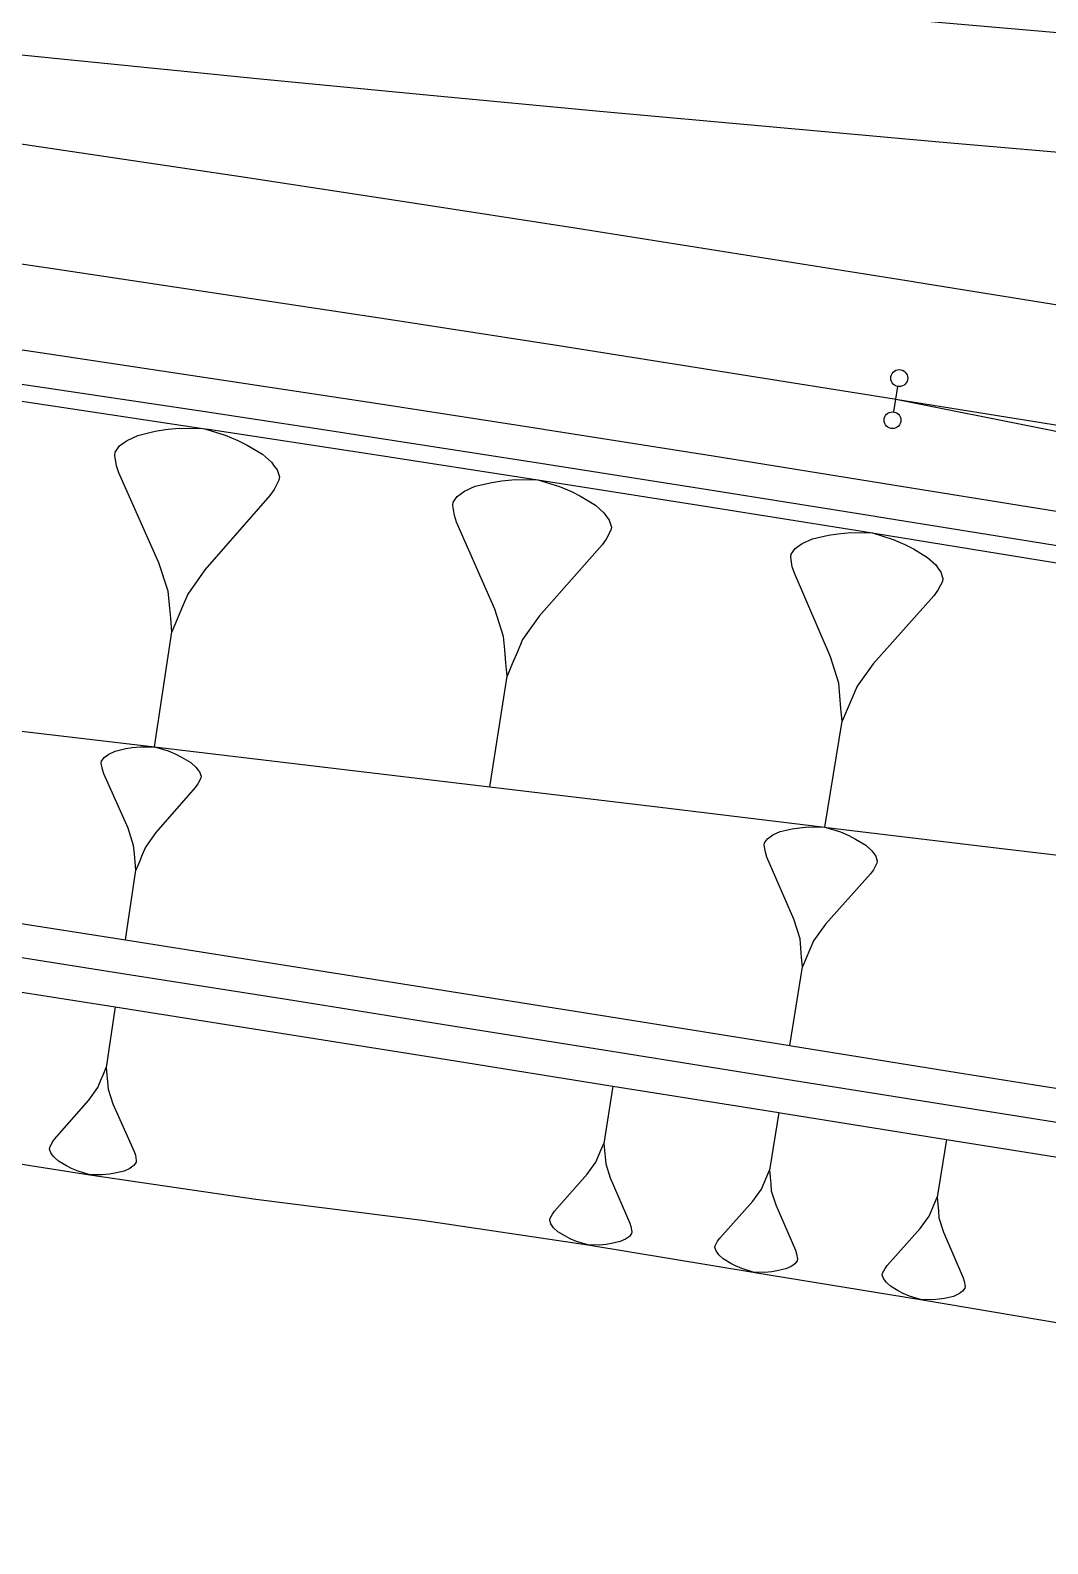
# Model space of a CAD drawing. Extents: x 389565 to 391267, y 804651 to 804848.
# Drawn here: x 390224.26 to 390254.22, y 804667.18 to 804711.75 of the extents above; entities that cross this region are included whole.
import ezdxf

# ---------------------------------------------------------------- set-up
doc = ezdxf.new("R2010")
doc.units = 0
doc.layers.get('0').update_dxf_attribs({"linetype": 'CONTINUOUS'})

msp = doc.modelspace()

# ---------------------------------------------------------------- linework, layer by layer
at = {"color": 1}
msp.add_line((390249.6915, 804700.5094), (390249.8126, 804701.2595), dxfattribs=at)
at = {"color": 7}
for p, q in [((390227.4307, 804699.8201), (390227.9435, 804699.9404)), ((390227.9435, 804699.9404), (390228.2482, 804699.9933)), ((390228.2482, 804699.9933), (390228.3189, 804700)), ((390228.3189, 804700), (390228.6496, 804700.0315)), ((390228.6496, 804700.0315), (390229.3412, 804700.0259)), ((390229.3412, 804700.0259), (390229.4274, 804700)), ((390229.4274, 804700), (390230.0035, 804699.8269)), ((390226.7627, 804699.3276), (390226.8887, 804699.5063)), ((390226.8887, 804699.5063), (390227, 804699.5884)), ((390227, 804699.5884), (390227.1113, 804699.6705)), ((390227.1113, 804699.6705), (390227.4307, 804699.8201)), ((390230.0035, 804699.8269), (390230.3758, 804699.6717)), ((390230.3758, 804699.6717), (390230.6513, 804699.5311)), ((390230.6513, 804699.5311), (390231.1056, 804699.2646)), ((390226.7481, 804699.2308), (390226.7627, 804699.3276)), ((390226.801, 804698.9261), (390226.7481, 804699.2308)), ((390231.1056, 804699.2646), (390231.3664, 804699.0273)), ((390231.3664, 804699.0273), (390231.4485, 804698.916)), ((390226.8685, 804698.7181), (390226.801, 804698.9261)), ((390228.0503, 804696.0665), (390226.8685, 804698.7181)), ((390231.4485, 804698.916), (390231.5306, 804698.8047)), ((390231.5306, 804698.8047), (390231.5981, 804698.5967)), ((390231.5981, 804698.5967), (390231.5835, 804698.5)), ((390231.4429, 804698.2244), (390231.317, 804698.0457)), ((390231.5835, 804698.5), (390231.4429, 804698.2244)), ((390236.9456, 804698.0991), (390237.0534, 804698.1777)), ((390237.0534, 804698.1777), (390237.3621, 804698.3204)), ((390237.3621, 804698.3204), (390237.8571, 804698.4339)), ((390237.8571, 804698.4339), (390238.1512, 804698.4834)), ((390238.1512, 804698.4834), (390238.5385, 804698.5184)), ((390238.5385, 804698.5184), (390239.2054, 804698.5096)), ((390239.2054, 804698.5096), (390239.8431, 804698.3145)), ((390239.8431, 804698.3145), (390240.2012, 804698.1631)), ((390240.2012, 804698.1631), (390240.4662, 804698.0262)), ((390231.317, 804698.0457), (390229.4042, 804695.8619)), ((390236.701, 804697.7555), (390236.7156, 804697.8487)), ((390236.7505, 804697.4614), (390236.701, 804697.7555)), ((390236.7156, 804697.8487), (390236.8379, 804698.0205)), ((390236.8379, 804698.0205), (390236.9456, 804698.0991)), ((390240.4662, 804698.0262), (390240.903, 804697.767)), ((390240.903, 804697.767), (390241.1535, 804697.537)), ((390236.8146, 804697.2604), (390236.7505, 804697.4614)), ((390237.9415, 804694.6979), (390236.8146, 804697.2604)), ((390241.1535, 804697.537), (390241.2321, 804697.4292)), ((390241.2321, 804697.4292), (390241.3107, 804697.3215)), ((390241.3107, 804697.3215), (390241.3748, 804697.1206)), ((390241.3602, 804697.0274), (390241.2233, 804696.7624)), ((390241.3748, 804697.1206), (390241.3602, 804697.0274)), ((390247.2927, 804696.7714), (390247.7681, 804696.8779)), ((390247.7681, 804696.8779), (390248.0505, 804696.924)), ((390248.0505, 804696.924), (390248.4221, 804696.9557)), ((390248.4221, 804696.9557), (390249.0618, 804696.9441)), ((390249.0618, 804696.9441), (390249.6726, 804696.7538)), ((390241.101, 804696.5906), (390239.246, 804694.494)), ((390241.2233, 804696.7624), (390241.101, 804696.5906)), ((390246.6703, 804696.322), (390246.7884, 804696.4862)), ((390246.7884, 804696.4862), (390246.8922, 804696.5611)), ((390246.8922, 804696.5611), (390246.9959, 804696.636)), ((390246.9959, 804696.636), (390247.2927, 804696.7714)), ((390249.6726, 804696.7538), (390250.0154, 804696.6069)), ((390250.0154, 804696.6069), (390250.269, 804696.4743)), ((390250.269, 804696.4743), (390250.6867, 804696.2236)), ((390228.3202, 804695.2344), (390228.0503, 804696.0665)), ((390246.6559, 804696.2327), (390246.6703, 804696.322)), ((390246.7019, 804695.9503), (390246.6559, 804696.2327)), ((390246.7624, 804695.7572), (390246.7019, 804695.9503)), ((390250.6867, 804696.2236), (390250.9259, 804696.0017)), ((390250.9259, 804696.0017), (390251.0008, 804695.898)), ((390229.4042, 804695.8619), (390228.9004, 804695.1467)), ((390247.8311, 804693.2936), (390246.7624, 804695.7572)), ((390251.1217, 804695.5119), (390250.9892, 804695.2583)), ((390251.0008, 804695.898), (390251.0757, 804695.7942)), ((390251.0757, 804695.7942), (390251.1361, 804695.6012)), ((390251.1361, 804695.6012), (390251.1217, 804695.5119)), ((390228.3584, 804694.8329), (390228.3202, 804695.2344)), ((390228.9004, 804695.1467), (390228.7453, 804694.7745)), ((390250.871, 804695.0941), (390249.0815, 804693.0918)), ((390250.9892, 804695.2583), (390250.871, 804695.0941)), ((390228.3967, 804694.4315), (390228.3584, 804694.8329)), ((390228.7453, 804694.7745), (390228.5901, 804694.4023)), ((390238.1977, 804693.8941), (390237.9415, 804694.6979)), ((390228.4349, 804694.03), (390228.3967, 804694.4315)), ((390228.5901, 804694.4023), (390228.4349, 804694.03)), ((390239.246, 804694.494), (390238.7568, 804693.8068)), ((390227.9233, 804690.6453), (390228.4349, 804694.03)), ((390238.2326, 804693.5068), (390238.1977, 804693.8941)), ((390238.7568, 804693.8068), (390238.6054, 804693.4486)), ((390238.2676, 804693.1195), (390238.2326, 804693.5068)), ((390238.6054, 804693.4486), (390238.4539, 804693.0904)), ((390248.073, 804692.5214), (390247.8311, 804693.2936)), ((390238.3025, 804692.7322), (390238.2676, 804693.1195)), ((390238.4539, 804693.0904), (390238.3025, 804692.7322)), ((390249.0815, 804693.0918), (390248.6089, 804692.4349)), ((390237.7928, 804689.4708), (390238.3025, 804692.7322)), ((390248.1047, 804692.1498), (390248.073, 804692.5214)), ((390248.6089, 804692.4349), (390248.462, 804692.0921)), ((390248.1363, 804691.7781), (390248.1047, 804692.1498)), ((390248.462, 804692.0921), (390248.315, 804691.7492)), ((390248.168, 804691.4064), (390248.1363, 804691.7781)), ((390248.315, 804691.7492), (390248.168, 804691.4064)), ((390247.6634, 804688.2803), (390248.168, 804691.4064)), ((390226.7658, 804690.5206), (390227.0765, 804690.5935)), ((390227.0765, 804690.5935), (390227.2611, 804690.6255)), ((390227.2611, 804690.6255), (390227.5043, 804690.6487)), ((390227.5043, 804690.6487), (390227.9233, 804690.6453)), ((390227.9233, 804690.6453), (390228.3245, 804690.5247)), ((390226.3523, 804690.1637), (390226.3612, 804690.2222)), ((390226.3844, 804689.979), (390226.3523, 804690.1637)), ((390226.3612, 804690.2222), (390226.4375, 804690.3306)), ((390226.4375, 804690.3306), (390226.5049, 804690.3803)), ((390226.5049, 804690.3803), (390226.5724, 804690.43)), ((390226.5724, 804690.43), (390226.7658, 804690.5206)), ((390228.3245, 804690.5247), (390228.55, 804690.4307)), ((390228.55, 804690.4307), (390228.7169, 804690.3456)), ((390228.7169, 804690.3456), (390228.9922, 804690.1841)), ((390228.9922, 804690.1841), (390229.1502, 804690.0404)), ((390226.4252, 804689.853), (390226.3844, 804689.979)), ((390227.1412, 804688.2466), (390226.4252, 804689.853)), ((390229.1502, 804690.0404), (390229.1999, 804689.9729)), ((390229.2817, 804689.7209), (390229.1965, 804689.554)), ((390229.1999, 804689.9729), (390229.2497, 804689.9055)), ((390229.2497, 804689.9055), (390229.2905, 804689.7795)), ((390229.2905, 804689.7795), (390229.2817, 804689.7209)), ((390229.1202, 804689.4456), (390227.9614, 804688.1227)), ((390229.1965, 804689.554), (390229.1202, 804689.4456)), ((390227.3047, 804687.7425), (390227.1412, 804688.2466)), ((390227.9614, 804688.1227), (390227.6563, 804687.6894)), ((390245.8874, 804687.8183), (390245.9751, 804687.9402)), ((390245.9751, 804687.9402), (390246.0521, 804687.9959)), ((390246.0521, 804687.9959), (390246.1292, 804688.0515)), ((390246.1292, 804688.0515), (390246.3496, 804688.152)), ((390246.3496, 804688.152), (390246.7027, 804688.2312)), ((390246.7027, 804688.2312), (390246.9124, 804688.2654)), ((390246.9124, 804688.2654), (390247.1884, 804688.2889)), ((390247.1884, 804688.2889), (390247.6634, 804688.2803)), ((390247.6634, 804688.2803), (390248.1171, 804688.139)), ((390248.1171, 804688.139), (390248.3717, 804688.0298)), ((390248.3717, 804688.0298), (390248.56, 804687.9314)), ((390248.56, 804687.9314), (390248.8702, 804687.7452)), ((390227.3279, 804687.4993), (390227.3047, 804687.7425)), ((390227.3511, 804687.2561), (390227.3279, 804687.4993)), ((390227.5622, 804687.4639), (390227.4682, 804687.2384)), ((390227.6563, 804687.6894), (390227.5622, 804687.4639)), ((390245.8767, 804687.7519), (390245.8874, 804687.8183)), ((390245.9109, 804687.5422), (390245.8767, 804687.7519)), ((390245.9558, 804687.3989), (390245.9109, 804687.5422)), ((390248.8702, 804687.7452), (390249.0478, 804687.5804)), ((390249.0478, 804687.5804), (390249.1034, 804687.5034)), ((390249.1034, 804687.5034), (390249.1591, 804687.4263)), ((390227.0643, 804684.9624), (390227.3742, 804687.0129)), ((390227.3742, 804687.0129), (390227.3511, 804687.2561)), ((390227.4682, 804687.2384), (390227.3742, 804687.0129)), ((390246.7495, 804685.5693), (390245.9558, 804687.3989)), ((390249.0948, 804687.0283), (390249.0071, 804686.9064)), ((390249.1933, 804687.2166), (390249.0948, 804687.0283)), ((390249.1591, 804687.4263), (390249.204, 804687.283)), ((390249.204, 804687.283), (390249.1933, 804687.2166)), ((390249.0071, 804686.9064), (390247.6781, 804685.4194)), ((390246.9291, 804684.9958), (390246.7495, 804685.5693)), ((390247.6781, 804685.4194), (390247.3271, 804684.9315)), ((390246.9526, 804684.7197), (390246.9291, 804684.9958)), ((390247.3271, 804684.9315), (390247.218, 804684.6769)), ((390246.9762, 804684.4437), (390246.9526, 804684.7197)), ((390246.9997, 804684.1677), (390246.9762, 804684.4437)), ((390247.1088, 804684.4223), (390246.9997, 804684.1677)), ((390247.218, 804684.6769), (390247.1088, 804684.4223)), ((390246.625, 804681.846), (390246.9997, 804684.1677)), ((390226.7654, 804682.9848), (390226.4958, 804681.2018)), ((390226.4141, 804681.0057), (390226.4958, 804681.2018)), ((390226.4958, 804681.2018), (390226.516, 804680.9903)), ((390226.2506, 804680.6135), (390226.3323, 804680.8096)), ((390226.3323, 804680.8096), (390226.4141, 804681.0057)), ((390226.516, 804680.9903), (390226.5361, 804680.7788)), ((390226.5361, 804680.7788), (390226.5563, 804680.5673)), ((390225.9852, 804680.2368), (390226.2506, 804680.6135)), ((390226.5563, 804680.5673), (390226.6984, 804680.129)), ((390241.422, 804680.6556), (390241.1539, 804678.9678)), ((390224.9776, 804679.0864), (390225.9852, 804680.2368)), ((390226.6984, 804680.129), (390227.321, 804678.7322)), ((390246.3063, 804679.8716), (390246.0327, 804678.1768)), ((390224.8372, 804678.8471), (390224.9112, 804678.9922)), ((390224.9112, 804678.9922), (390224.9776, 804679.0864)), ((390241.0751, 804678.7826), (390241.1539, 804678.9678)), ((390241.1539, 804678.9678), (390241.1715, 804678.7673)), ((390251.2429, 804679.0813), (390250.9681, 804677.3795)), ((390224.8295, 804678.7961), (390224.8372, 804678.8471)), ((390224.865, 804678.6865), (390224.8295, 804678.7961)), ((390224.9083, 804678.6279), (390224.865, 804678.6865)), ((390224.9515, 804678.5692), (390224.9083, 804678.6279)), ((390225.089, 804678.4442), (390224.9515, 804678.5692)), ((390227.321, 804678.7322), (390227.3566, 804678.6226)), ((390227.3566, 804678.6226), (390227.3844, 804678.462)), ((390240.9174, 804678.4121), (390240.9962, 804678.5974)), ((390240.9962, 804678.5974), (390241.0751, 804678.7826)), ((390241.1715, 804678.7673), (390241.1891, 804678.5667)), ((390241.1891, 804678.5667), (390241.2067, 804678.3662)), ((390225.3283, 804678.3039), (390225.089, 804678.4442)), ((390225.4734, 804678.2298), (390225.3283, 804678.3039)), ((390225.6695, 804678.1481), (390225.4734, 804678.2298)), ((390226.0184, 804678.0432), (390225.6695, 804678.1481)), ((390226.7547, 804678.0882), (390226.5942, 804678.0604)), ((390227.0248, 804678.1516), (390226.7547, 804678.0882)), ((390227.1931, 804678.2304), (390227.0248, 804678.1516)), ((390227.2517, 804678.2737), (390227.1931, 804678.2304)), ((390227.3104, 804678.3169), (390227.2517, 804678.2737)), ((390227.3767, 804678.4111), (390227.3104, 804678.3169)), ((390227.3844, 804678.462), (390227.3767, 804678.4111)), ((390240.6632, 804678.057), (390240.9174, 804678.4121)), ((390241.2067, 804678.3662), (390241.3383, 804677.9498)), ((390245.9531, 804677.991), (390246.0327, 804678.1768)), ((390246.0327, 804678.1768), (390246.0499, 804677.9753)), ((390226.3827, 804678.0403), (390226.0184, 804678.0432)), ((390226.5942, 804678.0604), (390226.3827, 804678.0403)), ((390239.7001, 804676.974), (390240.6632, 804678.057)), ((390241.3383, 804677.9498), (390241.9184, 804676.6216)), ((390245.7937, 804677.6192), (390245.8734, 804677.8051)), ((390245.8734, 804677.8051), (390245.9531, 804677.991)), ((390246.0499, 804677.9753), (390246.0671, 804677.7738)), ((390246.0671, 804677.7738), (390246.0842, 804677.5723)), ((390244.5673, 804676.1776), (390245.5375, 804677.2631)), ((390245.5375, 804677.2631), (390245.7937, 804677.6192)), ((390246.0842, 804677.5723), (390246.2154, 804677.1537)), ((390250.8081, 804677.0062), (390250.8881, 804677.1929)), ((390250.8881, 804677.1929), (390250.9681, 804677.3795)), ((390250.9681, 804677.3795), (390250.9854, 804677.1772)), ((390239.5577, 804676.6999), (390239.5654, 804676.7482)), ((390239.5654, 804676.7482), (390239.6366, 804676.8852)), ((390239.6366, 804676.8852), (390239.7001, 804676.974)), ((390246.2154, 804677.1537), (390246.7948, 804675.8181)), ((390250.4708, 804676.462), (390250.7281, 804676.8196)), ((390250.7281, 804676.8196), (390250.8081, 804677.0062)), ((390250.9854, 804677.1772), (390251.0026, 804676.9748)), ((390251.0026, 804676.9748), (390251.0198, 804676.7725)), ((390251.0198, 804676.7725), (390251.1515, 804676.3521)), ((390239.5906, 804676.5958), (390239.5577, 804676.6999)), ((390239.6312, 804676.54), (390239.5906, 804676.5958)), ((390239.6718, 804676.4841), (390239.6312, 804676.54)), ((390239.8011, 804676.3646), (390239.6718, 804676.4841)), ((390240.0269, 804676.2299), (390239.8011, 804676.3646)), ((390241.9689, 804676.317), (390241.9053, 804676.2282)), ((390241.9184, 804676.6216), (390241.9513, 804676.5175)), ((390241.9513, 804676.5175), (390241.9765, 804676.3652)), ((390241.9765, 804676.3652), (390241.9689, 804676.317)), ((390249.4966, 804675.372), (390250.4708, 804676.462)), ((390251.1515, 804676.3521), (390251.7332, 804675.011)), ((390240.1639, 804676.1587), (390240.0269, 804676.2299)), ((390240.3492, 804676.0798), (390240.1639, 804676.1587)), ((390240.6791, 804675.978), (390240.3492, 804676.0798)), ((390241.0243, 804675.9726), (390240.6791, 804675.978)), ((390241.2248, 804675.9902), (390241.0243, 804675.9726)), ((390241.3772, 804676.0154), (390241.2248, 804675.9902)), ((390241.6336, 804676.0736), (390241.3772, 804676.0154)), ((390241.7936, 804676.1471), (390241.6336, 804676.0736)), ((390241.8495, 804676.1876), (390241.7936, 804676.1471)), ((390241.9053, 804676.2282), (390241.8495, 804676.1876)), ((390244.4236, 804675.9027), (390244.4314, 804675.9511)), ((390244.4564, 804675.798), (390244.4236, 804675.9027)), ((390244.4314, 804675.9511), (390244.5033, 804676.0886)), ((390244.5033, 804676.0886), (390244.5673, 804676.1776)), ((390244.497, 804675.7418), (390244.4564, 804675.798)), ((390244.5376, 804675.6856), (390244.497, 804675.7418)), ((390244.6673, 804675.5653), (390244.5376, 804675.6856)), ((390244.8937, 804675.4294), (390244.6673, 804675.5653)), ((390245.0312, 804675.3575), (390244.8937, 804675.4294)), ((390246.7807, 804675.4229), (390246.7244, 804675.3823)), ((390246.8447, 804675.5119), (390246.7807, 804675.4229)), ((390246.7948, 804675.8181), (390246.8275, 804675.7134)), ((390246.8275, 804675.7134), (390246.8525, 804675.5604)), ((390246.8525, 804675.5604), (390246.8447, 804675.5119)), ((390245.2171, 804675.2778), (390245.0312, 804675.3575)), ((390245.5482, 804675.1747), (390245.2171, 804675.2778)), ((390245.895, 804675.1684), (390245.5482, 804675.1747)), ((390246.0965, 804675.1856), (390245.895, 804675.1684)), ((390246.2495, 804675.2105), (390246.0965, 804675.1856)), ((390246.5073, 804675.2683), (390246.2495, 804675.2105)), ((390246.6682, 804675.3417), (390246.5073, 804675.2683)), ((390246.7244, 804675.3823), (390246.6682, 804675.3417)), ((390249.3523, 804675.096), (390249.3601, 804675.1446)), ((390249.3852, 804674.9909), (390249.3523, 804675.096)), ((390249.3601, 804675.1446), (390249.4323, 804675.2826)), ((390249.426, 804674.9344), (390249.3852, 804674.9909)), ((390249.4323, 804675.2826), (390249.4966, 804675.372)), ((390251.7332, 804675.011), (390251.7662, 804674.9059)), ((390249.4667, 804674.8779), (390249.426, 804674.9344)), ((390249.5969, 804674.7571), (390249.4667, 804674.8779)), ((390249.8243, 804674.6207), (390249.5969, 804674.7571)), ((390249.9623, 804674.5485), (390249.8243, 804674.6207)), ((390250.149, 804674.4685), (390249.9623, 804674.5485)), ((390251.6061, 804674.5326), (390251.4446, 804674.4589)), ((390251.6626, 804674.5734), (390251.6061, 804674.5326)), ((390251.7191, 804674.6141), (390251.6626, 804674.5734)), ((390251.7834, 804674.7035), (390251.7191, 804674.6141)), ((390251.7662, 804674.9059), (390251.7912, 804674.7521)), ((390251.7912, 804674.7521), (390251.7834, 804674.7035)), ((390250.4815, 804674.3649), (390250.149, 804674.4685)), ((390250.8297, 804674.3586), (390250.4815, 804674.3649)), ((390251.032, 804674.3758), (390250.8297, 804674.3586)), ((390251.1858, 804674.4009), (390251.032, 804674.3758)), ((390251.4446, 804674.4589), (390251.1858, 804674.4009))]:
    msp.add_line(p, q, dxfattribs=at)
at = {"color": 7, "linetype": 'CONTINUOUS'}
for points in [[(390200, 804717.1284), (390201.4982, 804716.9572), (390206.476, 804716.401), (390211.4552, 804715.8573), (390216.4356, 804715.326), (390221.4175, 804714.8072), (390226.4005, 804714.3008), (390231.3849, 804713.8069), (390236.3704, 804713.3254), (390241.3572, 804712.8564), (390246.3451, 804712.3999), (390251.3341, 804711.9559), (390256.3242, 804711.5243), (390261.3154, 804711.1052), (390266.3076, 804710.6986), (390271.3008, 804710.3045), (390276.295, 804709.9228), (390277.8098, 804709.8095), (390281.2902, 804709.5536), (390286.2862, 804709.197), (390291.2831, 804708.8528), (390296.2809, 804708.5211), (390300, 804708.2836)], [(390201.2099, 804713.4675), (390206.0917, 804712.9222), (390211.0796, 804712.3775), (390216.0687, 804711.8453), (390221.0593, 804711.3255), (390226.051, 804710.8183), (390231.0441, 804710.3235), (390236.0384, 804709.8412), (390241.0338, 804709.3714), (390246.0304, 804708.9141), (390251.0282, 804708.4693), (390256.027, 804708.037), (390261.0269, 804707.6171), (390266.0279, 804707.2098), (390271.0298, 804706.815), (390276.0327, 804706.4327), (390277.5501, 804706.3192), (390281.0366, 804706.0628), (390286.0413, 804705.7055), (390291.047, 804705.3608), (390296.0534, 804705.0285), (390300, 804704.7765)], [(390200.7146, 804711.7102), (390205.6769, 804711.0298), (390210.6375, 804710.3369), (390215.5964, 804709.6317), (390220.5535, 804708.9141), (390225.5087, 804708.1841), (390230.4622, 804707.4416), (390235.4137, 804706.6869), (390240.3634, 804705.9197), (390245.3111, 804705.1401), (390250.2568, 804704.3482), (390250.3099, 804704.3397), (390255.193, 804703.5514), (390260.1291, 804702.7546), (390265.0652, 804701.9578), (390270.0013, 804701.1609), (390274.9374, 804700.3641), (390277.1929, 804700)], [(390200, 804708.2751), (390200.061, 804708.2669), (390200.2435, 804708.2421), (390205.1971, 804707.5628), (390210.1491, 804706.8712), (390215.0993, 804706.1672), (390220.0477, 804705.4508), (390224.9943, 804704.7221), (390229.939, 804703.981), (390234.882, 804703.2275), (390239.823, 804702.4617), (390244.762, 804701.6835), (390249.6991, 804700.893), (390249.7521, 804700.8844), (390254.6352, 804700.0961), (390255.2308, 804700)], [(390200, 804708.2751), (390200.061, 804708.2669), (390200.2435, 804708.2421), (390205.1971, 804707.5628), (390210.1491, 804706.8712), (390215.0993, 804706.1672), (390220.0477, 804705.4508), (390224.9943, 804704.7221), (390229.939, 804703.981), (390234.882, 804703.2275), (390239.823, 804702.4617), (390244.762, 804701.6835), (390249.6991, 804700.893), (390249.7518, 804700.8825), (390254.1761, 804700)], [(390254.1761, 804700), (390254.6059, 804699.9143), (390259.5126, 804698.9356), (390264.4194, 804697.9569), (390269.3261, 804696.9782), (390274.2328, 804695.9996), (390279.1396, 804695.0209), (390284.0463, 804694.0422), (390288.9531, 804693.0635), (390293.8598, 804692.0848), (390298.7666, 804691.1061), (390300, 804690.8601)], [(390200, 804693.8816), (390203.2525, 804693.5116), (390208.1865, 804692.9463), (390213.1205, 804692.377), (390218.0546, 804691.8038), (390222.9888, 804691.2265), (390227.9233, 804690.6453), (390232.8579, 804690.0601), (390237.7928, 804689.4708), (390242.728, 804688.8776), (390247.6634, 804688.2803), (390247.7164, 804688.2738), (390252.6309, 804687.68), (390257.6001, 804687.088), (390262.5706, 804686.5045), (390267.5425, 804685.9293), (390272.5157, 804685.3625), (390277.4903, 804684.804), (390282.4662, 804684.254), (390287.4475, 804683.7369), (390292.3984, 804683.0316), (390297.3506, 804682.3346), (390300, 804681.9664)], [(390200, 804689.1698), (390202.5966, 804688.7718), (390207.4918, 804688.0175), (390212.3861, 804687.2594), (390217.2796, 804686.4976), (390222.1723, 804685.7319), (390227.0643, 804684.9624), (390231.9555, 804684.189), (390236.846, 804683.4119), (390241.7358, 804682.6309), (390246.625, 804681.846), (390246.6774, 804681.8376), (390251.5616, 804681.0558), (390256.5001, 804680.2738), (390261.4399, 804679.5001), (390266.3811, 804678.7349), (390271.3237, 804677.9781), (390276.2676, 804677.2296), (390281.2128, 804676.4895), (390286.1634, 804675.7824), (390291.0836, 804674.887), (390296.0051, 804674), (390300, 804673.2871)], [(390300, 804672.2714), (390295.8458, 804673.0128), (390290.9242, 804673.8998), (390286.004, 804674.7952), (390281.0535, 804675.5023), (390276.1082, 804676.2424), (390271.1643, 804676.9908), (390266.2218, 804677.7477), (390261.2806, 804678.5129), (390256.3407, 804679.2865), (390251.4022, 804680.0685), (390246.518, 804680.8504), (390246.4656, 804680.8588), (390241.5789, 804681.6433), (390236.6916, 804682.4239), (390231.8035, 804683.2006), (390226.9148, 804683.9736), (390222.0253, 804684.7427), (390217.1351, 804685.5081), (390212.2441, 804686.2696), (390207.3522, 804687.0273), (390202.4595, 804687.7812), (390200, 804688.1582)], [(390200, 804682.3232), (390201.6624, 804682.0216), (390206.5252, 804681.1599), (390211.4042, 804680.4164), (390216.2771, 804679.633), (390221.1425, 804678.8017), (390226.0184, 804678.0432), (390230.8997, 804677.3209), (390235.7983, 804676.7079), (390240.6791, 804675.978), (390245.5482, 804675.1747), (390245.6004, 804675.166), (390250.4815, 804674.3649), (390255.4123, 804673.5356), (390260.3293, 804672.6201), (390265.2756, 804671.8867), (390270.2435, 804671.2866), (390275.1989, 804670.6096), (390280.1539, 804669.9299), (390285.1145, 804669.2844), (390290.068, 804668.5955), (390295.0308, 804667.9643), (390299.9683, 804667.1758)]]:
    msp.add_lwpolyline(points, dxfattribs=at)
at = {"color": 3, "linetype": 'CONTINUOUS'}
msp.add_lwpolyline([(390200, 804708.2751), (390200.061, 804708.2669), (390200.2435, 804708.2421), (390205.1971, 804707.5628), (390210.1491, 804706.8712), (390215.0993, 804706.1672), (390220.0477, 804705.4508), (390224.9943, 804704.7221), (390229.939, 804703.981), (390234.882, 804703.2275), (390239.823, 804702.4617), (390244.762, 804701.6835), (390249.6991, 804700.893), (390249.7521, 804700.8844), (390254.6352, 804700.0961), (390255.2308, 804700)], dxfattribs=at)
at = {"color": 2, "linetype": 'CONTINUOUS'}
for points in [[(390200, 804705.7521), (390204.8544, 804705.0864), (390209.8002, 804704.3957), (390214.7442, 804703.6925), (390219.6864, 804702.9771), (390224.6268, 804702.2492), (390229.5654, 804701.509), (390234.5021, 804700.7565), (390239.383, 804700)], [(390239.383, 804700), (390239.437, 804699.9916), (390244.3698, 804699.2144), (390249.3008, 804698.4249), (390249.3537, 804698.4164), (390254.2368, 804697.6281), (390259.1729, 804696.8313), (390264.109, 804696.0344), (390269.0451, 804695.2376), (390273.9812, 804694.4408), (390278.9173, 804693.644), (390283.8534, 804692.8471), (390288.7937, 804692.0763), (390293.7004, 804691.0976), (390298.6072, 804690.1189), (390300, 804689.8411)]]:
    msp.add_lwpolyline(points, dxfattribs=at)
at = {"color": 1, "linetype": 'CONTINUOUS'}
for points in [[(390200, 804704.7427), (390204.7173, 804704.0959), (390209.6606, 804703.4055), (390214.6021, 804702.7027), (390219.5419, 804701.9876), (390224.4798, 804701.2601), (390229.4159, 804700.5203), (390232.829, 804700)], [(390200, 804704.238), (390204.6488, 804703.6006), (390209.5908, 804702.9103), (390214.5311, 804702.2077), (390219.4696, 804701.4928), (390224.4063, 804700.7655), (390229.3412, 804700.0259), (390229.511, 804700)], [(390229.511, 804700), (390234.2742, 804699.2739), (390239.2054, 804698.5096), (390244.1345, 804697.733), (390249.0618, 804696.9441), (390249.1146, 804696.9355), (390253.9978, 804696.1473), (390258.9339, 804695.3504), (390263.87, 804694.5536), (390268.8061, 804693.7568), (390273.7422, 804692.96), (390278.6783, 804692.1631), (390283.6144, 804691.3663), (390288.5547, 804690.5955), (390293.4614, 804689.6168), (390298.3681, 804688.6381), (390300, 804688.3126)], [(390232.829, 804700), (390234.3502, 804699.7681), (390239.2826, 804699.0036), (390244.213, 804698.2268), (390249.1414, 804697.4377), (390249.1943, 804697.4291), (390254.0775, 804696.6409), (390259.0136, 804695.844), (390263.9497, 804695.0472), (390268.8858, 804694.2504), (390273.8219, 804693.4536), (390278.7579, 804692.6567), (390283.694, 804691.8599), (390288.6343, 804691.0891), (390293.5411, 804690.1104), (390298.4478, 804689.1317), (390300, 804688.8221)], [(390200, 804687.1467), (390202.3224, 804686.7906), (390207.2127, 804686.0371), (390212.102, 804685.2797), (390216.9906, 804684.5186), (390221.8784, 804683.7536), (390226.7654, 804682.9848), (390231.6516, 804682.2122), (390236.5372, 804681.4358), (390241.422, 804680.6556), (390246.3063, 804679.8716), (390246.3587, 804679.8632), (390251.2429, 804679.0813), (390256.1813, 804678.2993), (390261.1212, 804677.5257), (390266.0624, 804676.7605), (390271.0049, 804676.0036), (390275.9488, 804675.2552), (390280.8941, 804674.5151), (390285.8447, 804673.8079), (390290.7649, 804672.9126), (390295.6864, 804672.0256), (390300, 804671.2557)]]:
    msp.add_lwpolyline(points, dxfattribs=at)
at = {"color": 1}
for centre, radius in [((390249.8524, 804701.506), 0.2497), ((390249.6521, 804700.2648), 0.2477)]:
    msp.add_circle(centre, radius, dxfattribs=at)

doc.saveas('drawing.dxf')
